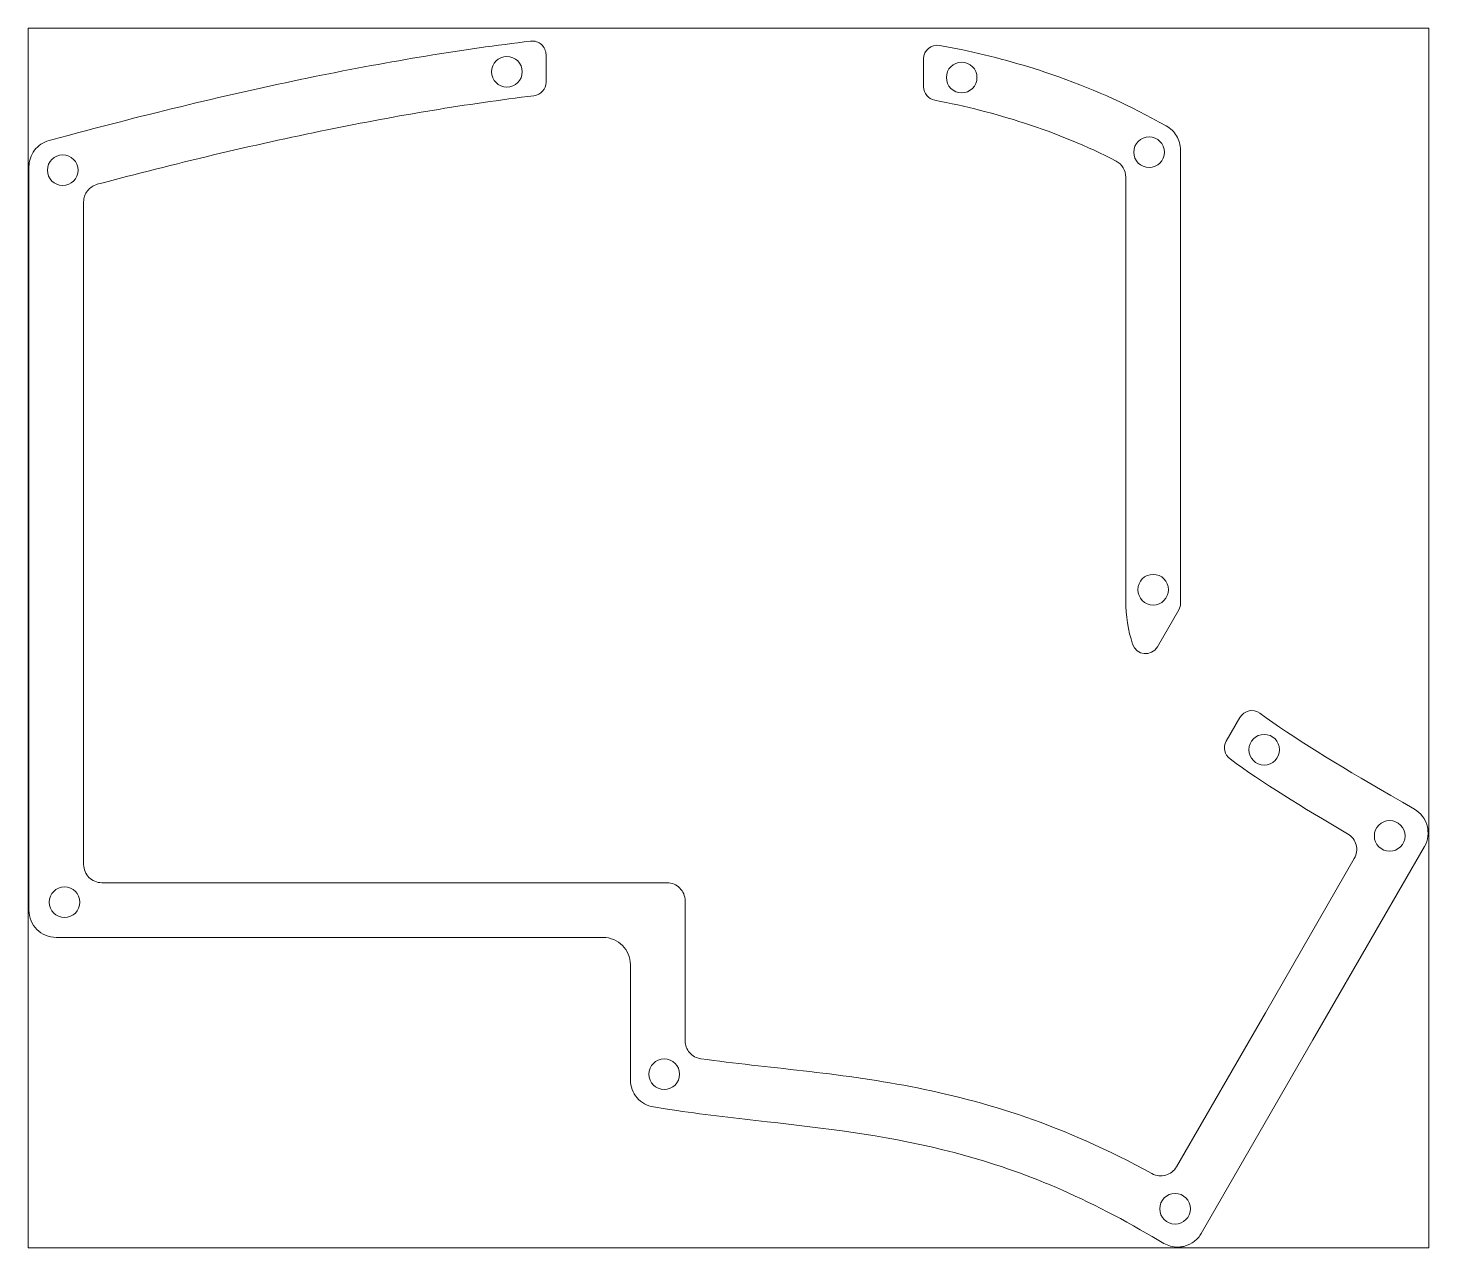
# Model space of a CAD drawing. Header units: inches. Extents: x 0 to 436, y 0 to 379.
import ezdxf

# ---------------------------------------------------------------- set-up
doc = ezdxf.new("R2010")
doc.units = ezdxf.units.IN
doc.header["$MEASUREMENT"] = 0
doc.layers.add('Layer 1', color=7, linetype='Continuous')

# ---------------------------------------------------------------- blocks, each defined once
blk = doc.blocks.new('block 2')
at = {"layer": 'Layer 1', "lineweight": 0}
blk.add_lwpolyline([(0, 379.26), (435.55, 379.26), (435.55, 0), (0, 0), (0, 379.26)], dxfattribs=at)
at = {"layer": 'Layer 1', "color": 205, "lineweight": 20, "true_color": 0x805da7}
for points, knots in [([(434.98, 131.26), (434.42, 133.36), (433.05, 135.25), (431.02, 136.42), (431.02, 136.42), (427.34, 138.55), (427.34, 138.55), (427.34, 138.55), (423.66, 140.67), (423.66, 140.67), (406.64, 150.5), (393.18, 158.74), (383.01, 166.25), (380.96, 167.75), (378.07, 167.14), (376.8, 164.94), (376.8, 164.94), (372.54, 157.57), (372.54, 157.57), (371.46, 155.69), (371.96, 153.3), (373.7, 152.02), (383.78, 144.62), (396.03, 137.07), (410.26, 128.78), (411.61, 127.99), (412.52, 126.73), (412.89, 125.33), (413.27, 123.94), (413.11, 122.39), (412.33, 121.04), (412.33, 121.04), (384.7, 73.15), (384.7, 73.15), (384.7, 73.15), (357.08, 25.25), (357.08, 25.25), (356.31, 23.92), (355.08, 23.02), (353.7, 22.63), (352.32, 22.25), (350.79, 22.39), (349.44, 23.13), (321.98, 38.27), (297.37, 45.75), (274.4, 50.17), (251.43, 54.59), (230.1, 55.94), (209.21, 58.83), (207.8, 59.03), (206.57, 59.72), (205.7, 60.72), (204.82, 61.73), (204.29, 63.03), (204.29, 64.45), (204.29, 64.45), (204.29, 86.17), (204.29, 86.17), (204.29, 86.17), (204.29, 107.89), (204.29, 107.89), (204.29, 109.45), (203.66, 110.86), (202.63, 111.89), (201.61, 112.91), (200.2, 113.55), (198.63, 113.55), (198.63, 113.55), (110.79, 113.55), (110.79, 113.55), (110.79, 113.55), (22.95, 113.55), (22.95, 113.55), (21.39, 113.55), (19.97, 114.18), (18.95, 115.2), (17.92, 116.23), (17.29, 117.64), (17.29, 119.2), (17.29, 119.2), (17.29, 222.19), (17.29, 222.19), (17.29, 222.19), (17.29, 325.18), (17.29, 325.18), (17.29, 326.47), (17.72, 327.68), (18.47, 328.65), (19.21, 329.61), (20.27, 330.34), (21.51, 330.67), (45.81, 337.14), (69.72, 342.87), (93.04, 347.62), (115.04, 352.09), (136.51, 355.69), (157.29, 358.2), (159.43, 358.46), (161.04, 360.26), (161.04, 362.42), (161.04, 362.42), (161.04, 364.8), (161.04, 364.8), (161.04, 364.8), (161.04, 370.95), (161.04, 370.95), (161.04, 372.23), (160.48, 373.36), (159.6, 374.14), (158.72, 374.92), (157.53, 375.33), (156.25, 375.18), (135.26, 372.67), (112.9, 369), (89.05, 364.14), (65.2, 359.28), (39.85, 353.23), (12.87, 345.97), (12.87, 345.97), (9.73, 345.12), (9.73, 345.12), (9.73, 345.12), (6.58, 344.28), (6.58, 344.28), (4.72, 343.78), (3.15, 342.68), (2.04, 341.24), (0.93, 339.79), (0.28, 337.99), (0.28, 336.06), (0.28, 336.06), (0.28, 220.55), (0.28, 220.55), (0.28, 220.55), (0.28, 105.04), (0.28, 105.04), (0.28, 102.69), (1.23, 100.57), (2.77, 99.03), (4.31, 97.49), (6.44, 96.54), (8.79, 96.54), (8.79, 96.54), (93.79, 96.54), (93.79, 96.54), (93.79, 96.54), (178.78, 96.54), (178.78, 96.54), (181.13, 96.54), (183.26, 95.59), (184.79, 94.05), (186.33, 92.51), (187.28, 90.38), (187.28, 88.04), (187.28, 88.04), (187.28, 70.14), (187.28, 70.14), (187.28, 70.14), (187.28, 52.23), (187.28, 52.23), (187.28, 50.13), (188.05, 48.19), (189.34, 46.69), (190.63, 45.19), (192.43, 44.14), (194.51, 43.83), (194.51, 43.83), (198.13, 43.28), (198.13, 43.28), (198.13, 43.28), (201.74, 42.73), (201.74, 42.73), (206.41, 42.02), (211.12, 41.4), (215.8, 40.83), (220.49, 40.26), (225.16, 39.74), (229.76, 39.23), (247.39, 37.26), (265.33, 35.26), (284.39, 30.56), (303.45, 25.86), (323.64, 18.45), (345.78, 5.67), (345.78, 5.67), (349.46, 3.55), (349.46, 3.55), (349.46, 3.55), (353.15, 1.42), (353.15, 1.42), (353.8, 1.05), (354.49, 0.76), (355.21, 0.57), (355.92, 0.38), (356.66, 0.28), (357.4, 0.28), (357.77, 0.28), (358.14, 0.31), (358.5, 0.36), (358.87, 0.4), (359.24, 0.48), (359.6, 0.57), (360.69, 0.87), (361.7, 1.37), (362.58, 2.04), (363.46, 2.72), (364.2, 3.56), (364.76, 4.54), (364.76, 4.54), (399.45, 64.67), (399.45, 64.67), (399.45, 64.67), (434.13, 124.81), (434.13, 124.81), (435.3, 126.84), (435.54, 129.16), (434.98, 131.26)], [0, 0, 0, 0, 1, 1, 1, 2, 2, 2, 3, 3, 3, 4, 4, 4, 5, 5, 5, 6, 6, 6, 7, 7, 7, 8, 8, 8, 9, 9, 9, 10, 10, 10, 11, 11, 11, 12, 12, 12, 13, 13, 13, 14, 14, 14, 15, 15, 15, 16, 16, 16, 17, 17, 17, 18, 18, 18, 19, 19, 19, 20, 20, 20, 21, 21, 21, 22, 22, 22, 23, 23, 23, 24, 24, 24, 25, 25, 25, 26, 26, 26, 27, 27, 27, 28, 28, 28, 29, 29, 29, 30, 30, 30, 31, 31, 31, 32, 32, 32, 33, 33, 33, 34, 34, 34, 35, 35, 35, 36, 36, 36, 37, 37, 37, 38, 38, 38, 39, 39, 39, 40, 40, 40, 41, 41, 41, 42, 42, 42, 43, 43, 43, 44, 44, 44, 45, 45, 45, 46, 46, 46, 47, 47, 47, 48, 48, 48, 49, 49, 49, 50, 50, 50, 51, 51, 51, 52, 52, 52, 53, 53, 53, 54, 54, 54, 55, 55, 55, 56, 56, 56, 57, 57, 57, 58, 58, 58, 59, 59, 59, 60, 60, 60, 61, 61, 61, 62, 62, 62, 63, 63, 63, 64, 64, 64, 65, 65, 65, 66, 66, 66, 67, 67, 67, 68, 68, 68, 69, 69, 69, 70, 70, 70, 71, 71, 71, 72, 72, 72, 72]), ([(358.3, 201.3), (358.3, 201.3), (358.3, 271.33), (358.3, 271.33), (358.3, 271.33), (358.3, 341.36), (358.3, 341.36), (358.3, 342.92), (357.87, 344.42), (357.1, 345.71), (356.33, 347), (355.22, 348.09), (353.85, 348.84), (353.85, 348.84), (351.62, 350.04), (351.62, 350.04), (351.62, 350.04), (349.39, 351.25), (349.39, 351.25), (339, 356.88), (327.93, 361.65), (316.12, 365.57), (307.28, 368.5), (298.03, 370.95), (288.33, 372.94), (288.33, 372.94), (283.44, 373.84), (283.44, 373.84), (280.83, 374.33), (278.43, 372.32), (278.43, 369.67), (278.43, 369.67), (278.43, 366.12), (278.43, 366.12), (278.43, 366.12), (278.43, 360.99), (278.43, 360.99), (278.43, 358.95), (279.89, 357.21), (281.89, 356.82), (291.53, 354.97), (300.83, 352.61), (309.76, 349.71), (319.75, 346.47), (329.27, 342.55), (338.27, 337.89), (339.21, 337.41), (339.96, 336.68), (340.48, 335.81), (341, 334.94), (341.29, 333.93), (341.29, 332.88), (341.29, 332.88), (341.29, 267.09), (341.29, 267.09), (341.29, 267.09), (341.29, 201.3), (341.29, 201.3), (341.29, 196.51), (342.01, 192), (343.41, 187.7), (344.55, 184.2), (349.29, 183.71), (351.12, 186.89), (351.12, 186.89), (357.75, 198.36), (357.75, 198.36), (358.13, 199.03), (358.34, 199.79), (358.31, 200.57), (358.3, 200.81), (358.3, 201.05), (358.3, 201.3)], [0, 0, 0, 0, 1, 1, 1, 2, 2, 2, 3, 3, 3, 4, 4, 4, 5, 5, 5, 6, 6, 6, 7, 7, 7, 8, 8, 8, 9, 9, 9, 10, 10, 10, 11, 11, 11, 12, 12, 12, 13, 13, 13, 14, 14, 14, 15, 15, 15, 16, 16, 16, 17, 17, 17, 18, 18, 18, 19, 19, 19, 20, 20, 20, 21, 21, 21, 22, 22, 22, 23, 23, 23, 24, 24, 24, 24])]:
    blk.add_open_spline(points, degree=3, knots=knots, dxfattribs=at)
at = {"layer": 'Layer 1', "color": 144, "lineweight": 20, "true_color": 0x056094}
for points in [[(153.64, 365.65), (153.64, 363.02), (151.51, 360.88), (148.88, 360.88), (146.25, 360.88), (144.12, 363.02), (144.12, 365.65), (144.12, 368.27), (146.25, 370.41), (148.88, 370.41), (151.51, 370.41), (153.64, 368.27), (153.64, 365.65)], [(295.03, 363.86), (295.03, 361.23), (292.9, 359.1), (290.27, 359.1), (287.64, 359.1), (285.51, 361.23), (285.51, 363.86), (285.51, 366.49), (287.64, 368.62), (290.27, 368.62), (292.9, 368.62), (295.03, 366.49), (295.03, 363.86)], [(353.31, 340.66), (353.31, 338.03), (351.17, 335.89), (348.54, 335.89), (345.92, 335.89), (343.78, 338.03), (343.78, 340.66), (343.78, 343.29), (345.92, 345.42), (348.54, 345.42), (351.17, 345.42), (353.31, 343.29), (353.31, 340.66)], [(15.56, 335.06), (15.56, 332.43), (13.42, 330.3), (10.79, 330.3), (8.17, 330.3), (6.03, 332.43), (6.03, 335.06), (6.03, 337.69), (8.17, 339.82), (10.79, 339.82), (13.42, 339.82), (15.56, 337.69), (15.56, 335.06)], [(354.56, 204.65), (354.56, 202.02), (352.42, 199.88), (349.79, 199.88), (347.17, 199.88), (345.03, 202.02), (345.03, 204.65), (345.03, 207.27), (347.17, 209.41), (349.79, 209.41), (352.42, 209.41), (354.56, 207.27), (354.56, 204.65)], [(389.08, 154.9), (389.08, 152.27), (386.95, 150.13), (384.32, 150.13), (381.69, 150.13), (379.56, 152.27), (379.56, 154.9), (379.56, 157.53), (381.69, 159.66), (384.32, 159.66), (386.95, 159.66), (389.08, 157.53), (389.08, 154.9)], [(428.1, 128.1), (428.1, 125.47), (425.97, 123.34), (423.34, 123.34), (420.71, 123.34), (418.57, 125.47), (418.57, 128.1), (418.57, 130.73), (420.71, 132.87), (423.34, 132.87), (425.97, 132.87), (428.1, 130.73), (428.1, 128.1)], [(16.12, 107.5), (16.12, 104.87), (13.99, 102.74), (11.36, 102.74), (8.73, 102.74), (6.6, 104.87), (6.6, 107.5), (6.6, 110.13), (8.73, 112.26), (11.36, 112.26), (13.99, 112.26), (16.12, 110.13), (16.12, 107.5)], [(202.56, 54.02), (202.56, 51.39), (200.42, 49.26), (197.79, 49.26), (195.17, 49.26), (193.03, 51.39), (193.03, 54.02), (193.03, 56.65), (195.17, 58.78), (197.79, 58.78), (200.42, 58.78), (202.56, 56.65), (202.56, 54.02)], [(361.37, 12.19), (361.37, 9.56), (359.24, 7.42), (356.61, 7.42), (353.98, 7.42), (351.85, 9.56), (351.85, 12.19), (351.85, 14.82), (353.98, 16.95), (356.61, 16.95), (359.24, 16.95), (361.37, 14.82), (361.37, 12.19)]]:
    blk.add_open_spline(points, degree=3, knots=[0, 0, 0, 0, 1, 1, 1, 2, 2, 2, 3, 3, 3, 4, 4, 4, 4], dxfattribs=at)

msp = doc.modelspace()

# ---------------------------------------------------------------- block references
at = {"layer": 'Layer 1'}
msp.add_blockref('block 2', (0, 0), dxfattribs=at)

doc.saveas('drawing.dxf')
